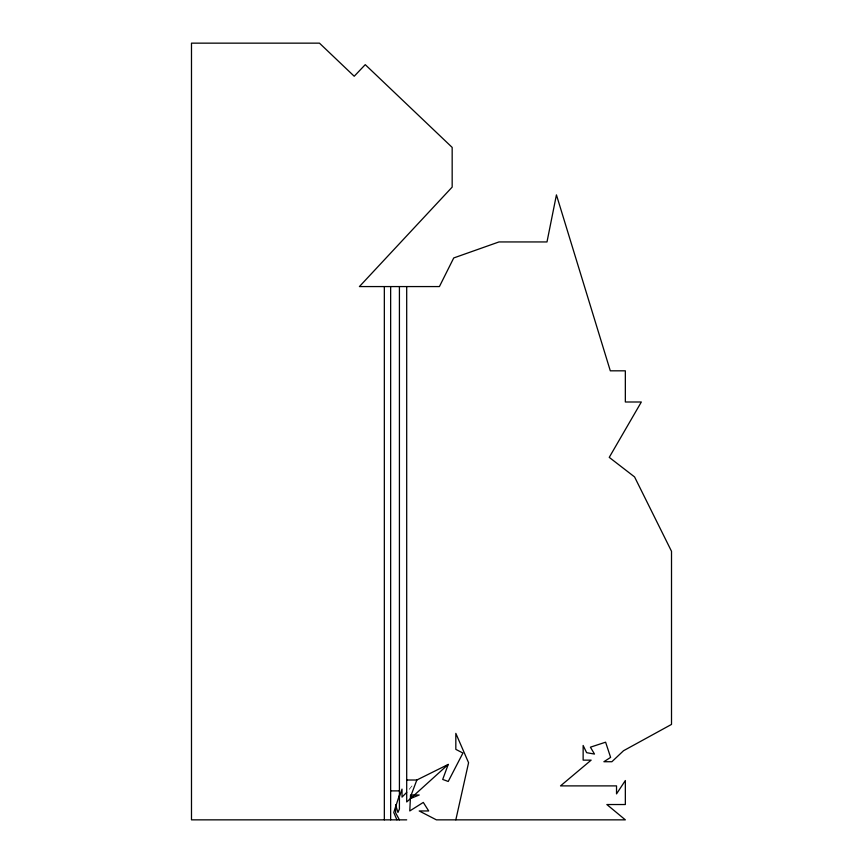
<?xml version="1.0" encoding="UTF-8"?>
<svg xmlns="http://www.w3.org/2000/svg" width="863" height="863" viewBox="0 0 863 863"><rect width="100%" height="100%" fill="white"/><g stroke="black" fill="none" stroke-linecap="round" stroke-linejoin="round"><path stroke-width="0.65" stroke-dasharray="4.32 3.24" d="M409.235 789.289L413.463 784.133"/><path stroke-width="1.29" d="M455.826 819.85L468.577 762.719L455.826 733.367L455.826 749.364L462.924 753.043L448.231 781.468L442.697 779.429L448.231 764.424L416.84 780.012L406.7 780.012M399.418 795.082L393.776 812.493L396.915 819.85M399.418 796.678L402.018 789.116L402.018 797.11L406.7 792.385M416.84 780.012L411.198 794.985L419.202 794.985L411.791 798.016L410.551 794.985L409.774 810.961L423.302 802.417L428.695 810.961L419.202 810.961L436.387 819.85L625.341 819.85L606.862 804.532L625.341 804.532L625.341 780.53L616.527 793.884L616.527 785.891L560.519 785.891L591.144 760.141L583.14 760.141L583.14 745.47L586.624 752.676L594.51 754.068L590.411 747.185L605.61 742.191L610.616 757.39L603.895 761.727L611.889 761.727L623.518 750.734L671.511 724.413L671.511 551.295L634.575 476.926L609.246 457.368L641.338 401.996L625.341 401.996L625.341 370.82L610.303 370.82L556.43 194.876L546.991 241.942L498.987 241.942L453.733 257.951L439.418 286.57L359.418 286.57L452.169 187.098L452.169 147.411L365.254 64.66L354.218 76.246L319.461 43.15L191.489 43.15L191.489 819.85L406.7 819.85M448.231 764.424L406.7 801.986L406.7 286.57M390.648 790.886L399.418 790.886M399.418 819.85L395.61 812.817L395.61 806.139M395.61 804.812L397.94 812.461L399.418 808.998L399.418 286.57M390.648 286.57L390.648 819.85M384.337 286.57L384.337 819.85"/></g></svg>
